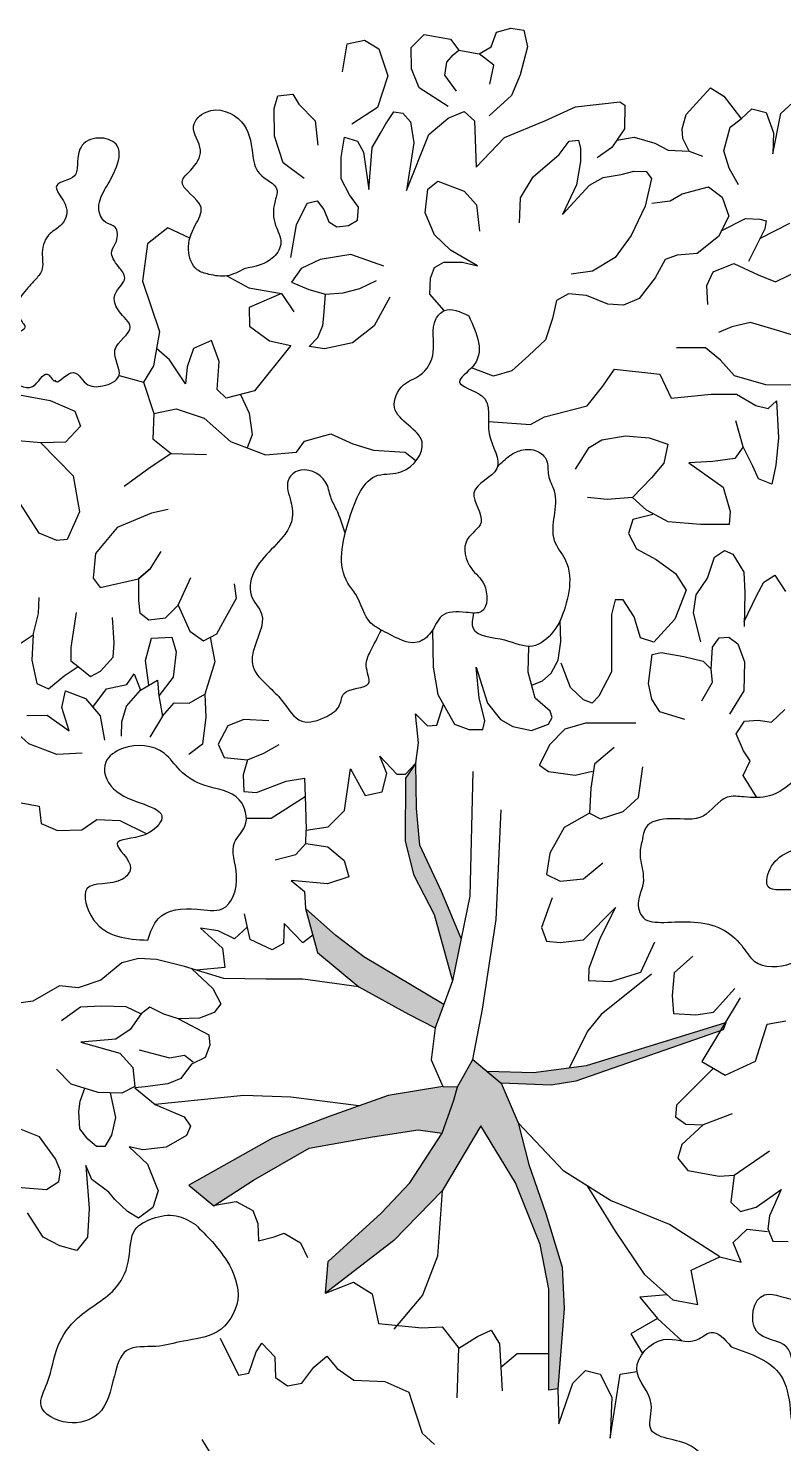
# Model space of a CAD drawing. Header units: metres. Extents: x -2072 to 1581266, y 0 to 323429.
# Drawn here: x 1753.09 to 1755.83, y 1965.91 to 1971.06 of the extents above; entities that cross this region are included whole.
import ezdxf

# ---------------------------------------------------------------- set-up
doc = ezdxf.new("R2010")
doc.units = ezdxf.units.M
doc.layers.add('Генплан - озеленение', color=100, linetype='Continuous')
doc.layers.add('ГП_Озеленение_деревья и кустарники', color=7, linetype='Continuous', lineweight=9, true_color=0x2e7666)

# ---------------------------------------------------------------- blocks, each defined once
blk = doc.blocks.new('Груша')
at = {"transparency": 33554600}
h = blk.add_hatch(color=44, dxfattribs=at)
h.dxf.hatch_style = 1
h.paths.add_polyline_path([(5.2464, 84.3307), (5.1964, 84.373), (5.1689, 84.3242), (5.1624, 84.3006), (5.1421, 84.2424), (5.0844, 84.1545), (5.0339, 84.1009), (4.9398, 84.0153), (4.9356, 83.959), (5.0561, 84.0524), (5.1417, 84.1405), (5.2103, 84.2554), (5.2719, 84.1543), (5.3157, 84.0456), (5.3305, 83.9664), (5.3308, 83.7875), (5.3467, 83.7898), (5.358, 83.9322), (5.3541, 84.005), (5.3253, 84.1), (5.2955, 84.187), (5.2765, 84.2607)])
h.paths.add_polyline_path([(5.1624, 84.3006), (5.1689, 84.3242), (5.1431, 84.3251), (5.0465, 84.309), (4.9421, 84.272), (4.8413, 84.2336), (4.6934, 84.1502), (4.7377, 84.1139), (4.8076, 84.1594), (4.9066, 84.2157), (5.0187, 84.2358), (5.0995, 84.2485), (5.1421, 84.2424)])
h.paths.add_polyline_path([(5.0033, 84.5541), (4.9538, 84.5921), (4.8999, 84.6399), (4.9213, 84.5618), (4.9942, 84.5013), (5.0823, 84.4528), (5.1296, 84.4286), (5.1448, 84.4701)])
h.paths.add_polyline_path([(5.1407, 84.6702), (5.1022, 84.7518), (5.0962, 84.8169), (5.0955, 84.8972), (5.0768, 84.8707), (5.0765, 84.7598), (5.0909, 84.7002), (5.1275, 84.6293), (5.1599, 84.5117), (5.1755, 84.5867)])
h.paths.add_polyline_path([(5.6345, 84.4237), (5.6431, 84.4381), (5.3973, 84.3622), (5.3035, 84.3496), (5.2214, 84.3519), (5.2464, 84.3307), (5.3347, 84.3274), (5.3787, 84.3343)])
at = {"layer": 'Генплан - озеленение', "color": 83}
for p, q in [((5.087, 86.1634), (5.1099, 86.1864)), ((5.1099, 86.1864), (5.1564, 86.1784)), ((5.2287, 86.1646), (5.2383, 86.1903)), ((5.2383, 86.1903), (5.2632, 86.1974)), ((5.2632, 86.1974), (5.2863, 86.1944)), ((5.2863, 86.1944), (5.2932, 86.1645)), ((4.9653, 86.1202), (4.9736, 86.1699)), ((4.9736, 86.1699), (5.0041, 86.1767)), ((5.0041, 86.1767), (5.0299, 86.1613)), ((5.0299, 86.1613), (5.0454, 86.1134)), ((5.0876, 86.1257), (5.087, 86.1634)), ((5.1564, 86.1784), (5.1713, 86.1586)), ((5.1615, 86.1506), (5.1713, 86.1586)), ((5.1713, 86.1586), (5.2072, 86.1523)), ((5.2072, 86.1523), (5.2287, 86.1646)), ((5.2932, 86.1645), (5.2799, 86.115)), ((5.1469, 86.1145), (5.1502, 86.1374)), ((5.1502, 86.1374), (5.1615, 86.1506)), ((5.2331, 86.1322), (5.2072, 86.1523)), ((5.2264, 86.0986), (5.2331, 86.1322)), ((5.0454, 86.1134), (5.0276, 86.0575)), ((5.1011, 86.0923), (5.0876, 86.1257)), ((5.167, 86.0863), (5.1469, 86.1145)), ((5.2799, 86.115), (5.2648, 86.0786)), ((5.1523, 86.0593), (5.1011, 86.0923)), ((5.5974, 86.071), (5.6169, 86.0919)), ((5.6169, 86.0919), (5.6408, 86.0774)), ((4.8444, 86.0557), (4.851, 86.0777)), ((4.851, 86.0777), (4.8774, 86.0809)), ((4.8774, 86.0809), (4.8883, 86.0632)), ((4.8883, 86.0632), (4.917, 86.0334)), ((5.0276, 86.0575), (4.9818, 86.0275)), ((5.2648, 86.0786), (5.2251, 86.0423)), ((5.3234, 86.0337), (5.378, 86.0587)), ((5.378, 86.0587), (5.4562, 86.0676)), ((5.4562, 86.0676), (5.4654, 86.0614)), ((5.4654, 86.0614), (5.4647, 86.0193)), ((5.5738, 86.0446), (5.5974, 86.071)), ((5.6408, 86.0774), (5.655, 86.0593)), ((5.655, 86.0593), (5.6718, 86.0366)), ((5.7416, 86.0467), (5.7698, 86.0729)), ((4.8452, 86.0068), (4.8444, 86.0557)), ((4.917, 86.0334), (4.922, 85.9904)), ((5.0422, 86.0286), (5.0563, 86.0496)), ((5.0563, 86.0496), (5.0721, 86.0475)), ((5.0721, 86.0475), (5.0859, 86.0322)), ((5.0859, 86.0322), (5.0918, 85.9946)), ((5.1182, 86.0096), (5.1527, 86.0382)), ((5.1527, 86.0382), (5.1807, 86.0503)), ((5.1807, 86.0503), (5.199, 86.0337)), ((5.199, 86.0337), (5.202, 85.9515)), ((5.2525, 86.0042), (5.3234, 86.0337)), ((5.5667, 86.0193), (5.5738, 86.0446)), ((5.6518, 86.0226), (5.6714, 86.0371)), ((5.6714, 86.0371), (5.6902, 86.0548)), ((5.6902, 86.0548), (5.7154, 86.0485)), ((5.7154, 86.0485), (5.7286, 86.0127)), ((5.7273, 85.9755), (5.7416, 86.0467)), ((4.8602, 85.9596), (4.8452, 86.0068)), ((5.0177, 85.9864), (5.0325, 86.012)), ((5.0325, 86.012), (5.0422, 86.0286)), ((5.0786, 85.9106), (5.1182, 86.0096)), ((5.4647, 86.0193), (5.4424, 85.9867)), ((5.5678, 86.0022), (5.5667, 86.0193)), ((5.6404, 85.9804), (5.6518, 86.0226)), ((5.7286, 86.0127), (5.7273, 85.9755)), ((4.963, 85.9695), (4.9689, 86.005)), ((4.9689, 86.005), (4.9917, 85.9979)), ((4.9917, 85.9979), (5.0026, 85.9785)), ((5.0119, 85.9124), (5.0177, 85.9864)), ((5.0918, 85.9946), (5.0786, 85.9106)), ((5.202, 85.9515), (5.2525, 86.0042)), ((5.3489, 85.9739), (5.3666, 85.998)), ((5.3666, 85.998), (5.3833, 85.9997)), ((5.3833, 85.9997), (5.3867, 85.9847)), ((5.3867, 85.9847), (5.3871, 85.9619)), ((5.4424, 85.9867), (5.4165, 85.968)), ((5.451, 85.9993), (5.4816, 86.0048)), ((5.4816, 86.0048), (5.5183, 85.994)), ((5.5183, 85.994), (5.5422, 85.9816)), ((5.5422, 85.9816), (5.5793, 85.9803)), ((5.5793, 85.9803), (5.5678, 86.0022)), ((4.8976, 85.9317), (4.8602, 85.9596)), ((4.9628, 85.9308), (4.963, 85.9695)), ((5.0026, 85.9785), (5.0119, 85.9124)), ((5.3031, 85.9345), (5.3489, 85.9739)), ((5.3871, 85.9619), (5.3799, 85.9205)), ((5.5793, 85.9803), (5.6026, 85.9712)), ((5.6502, 85.9501), (5.6404, 85.9804)), ((4.978, 85.9026), (4.9628, 85.9308)), ((5.2804, 85.8975), (5.3031, 85.9345)), ((5.4027, 85.9197), (5.4272, 85.9337)), ((5.4272, 85.9337), (5.4588, 85.9389)), ((5.4588, 85.9389), (5.4813, 85.9444)), ((5.4813, 85.9444), (5.5029, 85.9442)), ((5.5128, 85.9318), (5.5014, 85.8828)), ((5.5029, 85.9442), (5.5128, 85.9318)), ((5.6664, 85.9205), (5.6502, 85.9501)), ((5.1116, 85.8711), (5.1165, 85.9128)), ((5.1165, 85.9128), (5.134, 85.9269)), ((5.134, 85.9269), (5.1809, 85.9094)), ((5.1809, 85.9094), (5.2028, 85.8849)), ((5.3799, 85.9205), (5.3547, 85.8678)), ((5.3547, 85.8678), (5.4027, 85.9197)), ((5.5666, 85.9048), (5.6133, 85.9167)), ((5.6133, 85.9167), (5.6376, 85.8988)), ((4.8842, 85.8498), (4.9031, 85.888)), ((4.9031, 85.888), (4.9208, 85.892)), ((4.9208, 85.892), (4.9322, 85.8766)), ((4.994, 85.8807), (4.978, 85.9026)), ((4.9919, 85.858), (4.994, 85.8807)), ((5.2028, 85.8849), (5.2079, 85.8383)), ((5.2789, 85.8532), (5.2804, 85.8975)), ((5.5014, 85.8828), (5.4768, 85.8308)), ((5.5132, 85.8882), (5.5454, 85.892)), ((5.5454, 85.892), (5.5666, 85.9048)), ((5.6376, 85.8988), (5.6493, 85.8649)), ((4.9322, 85.8766), (4.941, 85.8548)), ((4.976, 85.8485), (4.9919, 85.858)), ((5.1284, 85.832), (5.1116, 85.8711)), ((5.6493, 85.8649), (5.6309, 85.8292)), ((5.6359, 85.8389), (5.6788, 85.8606)), ((5.6788, 85.8606), (5.7044, 85.8597)), ((5.7044, 85.8597), (5.7155, 85.857)), ((5.7155, 85.857), (5.7133, 85.8426)), ((4.6559, 85.8444), (4.6201, 85.8159)), ((4.6952, 85.8261), (4.6559, 85.8444)), ((4.8738, 85.7919), (4.8842, 85.8498)), ((4.941, 85.8548), (4.9553, 85.8461)), ((4.9553, 85.8461), (4.976, 85.8485)), ((5.1569, 85.8049), (5.1284, 85.832)), ((5.4768, 85.8308), (5.448, 85.7917)), ((5.7133, 85.8426), (5.6845, 85.785)), ((5.7046, 85.8252), (5.7576, 85.8525)), ((4.6201, 85.8159), (4.6112, 85.7499)), ((5.6309, 85.8292), (5.5932, 85.7991)), ((4.9256, 85.7886), (4.8922, 85.7726)), ((4.98, 85.7973), (4.9256, 85.7886)), ((5.0388, 85.7767), (4.98, 85.7973)), ((5.1286, 85.7742), (5.1448, 85.7838)), ((5.1448, 85.7838), (5.1777, 85.7838)), ((5.2047, 85.7772), (5.1569, 85.8049)), ((5.1777, 85.7838), (5.2047, 85.7772)), ((5.448, 85.7917), (5.408, 85.7676)), ((5.537, 85.7885), (5.5188, 85.7559)), ((5.558, 85.7959), (5.537, 85.7885)), ((5.5932, 85.7991), (5.558, 85.7959)), ((5.6219, 85.7666), (5.6581, 85.781)), ((5.6581, 85.781), (5.7015, 85.761)), ((4.7605, 85.7594), (4.7997, 85.7384)), ((4.8922, 85.7726), (4.8751, 85.7485)), ((5.1212, 85.7552), (5.1286, 85.7742)), ((5.408, 85.7676), (5.3703, 85.7625)), ((5.5188, 85.7559), (5.4905, 85.7191)), ((5.6104, 85.7424), (5.6219, 85.7666)), ((5.7015, 85.761), (5.7318, 85.7488)), ((5.7318, 85.7488), (5.7784, 85.7712)), ((4.6112, 85.7499), (4.6412, 85.6611)), ((4.7997, 85.7384), (4.8574, 85.7281)), ((4.8751, 85.7485), (4.9059, 85.735)), ((4.9059, 85.735), (4.9352, 85.7267)), ((4.9664, 85.7296), (4.996, 85.7371)), ((4.996, 85.7371), (5.0259, 85.751)), ((5.1202, 85.727), (5.1212, 85.7552)), ((5.612, 85.7084), (5.6104, 85.7424)), ((4.8574, 85.7281), (4.8002, 85.7036)), ((4.8574, 85.7281), (4.8794, 85.6959)), ((4.9322, 85.6889), (4.9352, 85.7267)), ((4.9352, 85.7267), (4.9664, 85.7296)), ((5.049, 85.7219), (5.0217, 85.6709)), ((5.1457, 85.6978), (5.1202, 85.727)), ((5.3441, 85.7156), (5.3373, 85.6839)), ((5.3658, 85.7276), (5.3441, 85.7156)), ((5.3977, 85.7244), (5.3658, 85.7276)), ((5.4352, 85.7093), (5.3977, 85.7244)), ((5.4631, 85.7075), (5.4352, 85.7093)), ((5.4905, 85.7191), (5.4631, 85.7075)), ((4.8002, 85.7036), (4.8007, 85.6705)), ((4.9308, 85.6716), (4.9322, 85.6889)), ((5.3373, 85.6839), (5.3246, 85.6459)), ((4.6412, 85.6611), (4.6308, 85.6002)), ((4.8007, 85.6705), (4.8362, 85.6444)), ((4.9218, 85.6505), (4.9308, 85.6716)), ((5.0217, 85.6709), (4.9834, 85.6409)), ((5.6546, 85.6694), (5.631, 85.659)), ((5.688, 85.6767), (5.6546, 85.6694)), ((5.7397, 85.6615), (5.688, 85.6767)), ((5.7794, 85.6489), (5.7397, 85.6615)), ((4.6593, 85.6108), (4.636, 85.6307)), ((4.7015, 85.6309), (4.6904, 85.5981)), ((4.7335, 85.6447), (4.7015, 85.6309)), ((4.7471, 85.6078), (4.7335, 85.6447)), ((4.8741, 85.6364), (4.8099, 85.5559)), ((4.8362, 85.6444), (4.8741, 85.6364)), ((4.8741, 85.6364), (4.8741, 85.6364)), ((4.9064, 85.6345), (4.9218, 85.6505)), ((4.9335, 85.6302), (4.9064, 85.6345)), ((4.9834, 85.6409), (4.9335, 85.6302)), ((5.3246, 85.6459), (5.2954, 85.6187)), ((5.6084, 85.6323), (5.5567, 85.6319)), ((5.6346, 85.6101), (5.6084, 85.6323)), ((4.6877, 85.5684), (4.6593, 85.6108)), ((4.7437, 85.5582), (4.7471, 85.6078)), ((5.2954, 85.6187), (5.2652, 85.5916)), ((5.6595, 85.5822), (5.6346, 85.6101)), ((4.5699, 85.5829), (4.6132, 85.571)), ((4.6308, 85.6002), (4.6132, 85.571)), ((4.6904, 85.5981), (4.6877, 85.5684)), ((5.2326, 85.5816), (5.194, 85.5968)), ((5.2652, 85.5916), (5.2326, 85.5816)), ((5.4264, 85.5639), (5.4472, 85.5942)), ((5.4472, 85.5942), (5.5274, 85.5857)), ((5.5274, 85.5857), (5.5471, 85.5427)), ((5.7151, 85.5668), (5.6595, 85.5822)), ((4.6132, 85.571), (4.6312, 85.5158)), ((4.7597, 85.5427), (4.7437, 85.5582)), ((4.8099, 85.5559), (4.7597, 85.5427)), ((5.3984, 85.5296), (5.4264, 85.5639)), ((5.7599, 85.5657), (5.7151, 85.5668)), ((4.3641, 85.5541), (4.4477, 85.5387)), ((4.4477, 85.5387), (4.4915, 85.5197)), ((4.7848, 85.5493), (4.8003, 85.5165)), ((5.5471, 85.5427), (5.6179, 85.5501)), ((5.6179, 85.5501), (5.6631, 85.55)), ((5.6631, 85.55), (5.6971, 85.5301)), ((5.6971, 85.5301), (5.7192, 85.5245)), ((5.7192, 85.5245), (5.7336, 85.5383)), ((5.7336, 85.5383), (5.7372, 85.4726)), ((4.4915, 85.5197), (4.5013, 85.4933)), ((4.6312, 85.5158), (4.6296, 85.4711)), ((4.6312, 85.5158), (4.6712, 85.5243)), ((4.6712, 85.5243), (4.7204, 85.5077)), ((4.7204, 85.5077), (4.767, 85.4663)), ((4.8003, 85.5165), (4.8055, 85.4782)), ((5.2984, 85.4964), (5.3229, 85.5097)), ((5.3229, 85.5097), (5.3984, 85.5296)), ((4.5013, 85.4933), (4.4751, 85.4652)), ((4.898, 85.4667), (4.9448, 85.48)), ((4.9448, 85.48), (4.984, 85.462)), ((5.2239, 85.5017), (5.2984, 85.4964)), ((5.675, 85.4569), (5.6617, 85.5031)), ((4.4315, 85.4638), (4.3775, 85.4686)), ((4.4751, 85.4652), (4.4315, 85.4638)), ((4.4315, 85.4638), (4.4883, 85.4053)), ((4.6296, 85.4711), (4.6618, 85.4451)), ((4.767, 85.4663), (4.8292, 85.4426)), ((4.8055, 85.4782), (4.7967, 85.455)), ((4.884, 85.4473), (4.898, 85.4667)), ((4.984, 85.462), (5.0201, 85.4509)), ((5.378, 85.4175), (5.4022, 85.4554)), ((5.4022, 85.4554), (5.4246, 85.4695)), ((5.4246, 85.4695), (5.4666, 85.476)), ((5.4666, 85.476), (5.5083, 85.4726)), ((5.5083, 85.4726), (5.5417, 85.4614)), ((5.5417, 85.4614), (5.5346, 85.4279)), ((5.675, 85.4569), (5.6602, 85.4364)), ((5.6917, 85.4225), (5.675, 85.4569)), ((5.7372, 85.4726), (5.7326, 85.4241)), ((4.6618, 85.4451), (4.6228, 85.4184)), ((4.6618, 85.4451), (4.7248, 85.443)), ((4.8292, 85.4426), (4.884, 85.4473)), ((5.0201, 85.4509), (5.0763, 85.4472)), ((5.0763, 85.4472), (5.0957, 85.4321)), ((5.6213, 85.4308), (5.5784, 85.4284)), ((5.6602, 85.4364), (5.6213, 85.4308)), ((4.4883, 85.4053), (4.5, 85.3416)), ((4.6228, 85.4184), (4.5786, 85.3868)), ((5.5346, 85.4279), (5.5128, 85.4018)), ((5.5784, 85.4284), (5.6396, 85.3855)), ((5.7019, 85.4003), (5.6917, 85.4225)), ((5.7326, 85.4241), (5.7254, 85.3906)), ((4.4282, 85.3042), (4.3772, 85.3841)), ((5.5128, 85.4018), (5.4788, 85.3672)), ((5.6396, 85.3855), (5.652, 85.3423)), ((5.7254, 85.3906), (5.7019, 85.4003)), ((5.4338, 85.3638), (5.3991, 85.367)), ((5.4788, 85.3672), (5.4338, 85.3638)), ((5.5038, 85.3445), (5.4788, 85.3672)), ((4.5, 85.3416), (4.4782, 85.2929)), ((4.6275, 85.3395), (4.5665, 85.3138)), ((4.657, 85.3458), (4.6275, 85.3395)), ((5.5172, 85.3374), (5.4793, 85.3282)), ((5.5419, 85.3243), (5.5038, 85.3445)), ((5.652, 85.3423), (5.6502, 85.3195)), ((4.5665, 85.3138), (4.5282, 85.2683)), ((5.4793, 85.3282), (5.4718, 85.3037)), ((5.5995, 85.3193), (5.5419, 85.3243)), ((5.6502, 85.3195), (5.5995, 85.3193)), ((4.4595, 85.2909), (4.4282, 85.3042)), ((4.4782, 85.2929), (4.4595, 85.2909)), ((5.4718, 85.3037), (5.4861, 85.2766)), ((4.5282, 85.2683), (4.5238, 85.2245)), ((4.6255, 85.2414), (4.6442, 85.2715)), ((5.4861, 85.2766), (5.5206, 85.2573)), ((5.5206, 85.2573), (5.555, 85.2324)), ((5.6116, 85.2244), (5.6242, 85.2617)), ((5.6242, 85.2617), (5.6416, 85.2733)), ((5.6416, 85.2733), (5.6565, 85.2671)), ((5.6565, 85.2671), (5.6761, 85.2353)), ((4.6044, 85.2231), (4.6255, 85.2414)), ((4.6255, 85.2414), (4.6044, 85.2231)), ((5.555, 85.2324), (5.5739, 85.2032)), ((5.6761, 85.2353), (5.6777, 85.1985)), ((5.7114, 85.2171), (5.7307, 85.2297)), ((5.7307, 85.2297), (5.7495, 85.2007)), ((4.5238, 85.2245), (4.5364, 85.2079)), ((4.5364, 85.2079), (4.6044, 85.2231)), ((4.6044, 85.2231), (4.6045, 85.185)), ((4.6746, 85.1767), (4.6968, 85.2258)), ((4.7777, 85.1892), (4.7741, 85.2143)), ((5.5917, 85.1949), (5.6116, 85.2244)), ((5.6983, 85.1931), (5.7114, 85.2171)), ((4.4273, 85.1617), (4.4283, 85.1903)), ((4.6045, 85.185), (4.6067, 85.163)), ((4.7573, 85.1519), (4.7777, 85.1892)), ((5.4482, 85.1859), (5.4415, 85.1603)), ((5.4625, 85.1859), (5.4482, 85.1859)), ((5.482, 85.1562), (5.4625, 85.1859)), ((5.5739, 85.2032), (5.554, 85.1516)), ((5.5868, 85.163), (5.5917, 85.1949)), ((5.6777, 85.1985), (5.6765, 85.1392)), ((5.6767, 85.1476), (5.6983, 85.1931)), ((4.4178, 85.1243), (4.4273, 85.1617)), ((4.4938, 85.1635), (4.4844, 85.1015)), ((4.5614, 85.1101), (4.5579, 85.1551)), ((4.6067, 85.163), (4.6224, 85.1507)), ((4.6518, 85.1541), (4.6746, 85.1767)), ((4.6746, 85.1767), (4.695, 85.1306)), ((5.4415, 85.1603), (5.4415, 85.0587)), ((5.4928, 85.1186), (5.482, 85.1562)), ((5.6001, 85.1117), (5.5868, 85.163)), ((4.6224, 85.1507), (4.6518, 85.1541)), ((4.695, 85.1306), (4.7193, 85.1136)), ((4.7432, 85.126), (4.7573, 85.1519)), ((5.1247, 85.1325), (5.1259, 85.0672)), ((5.352, 85.1123), (5.3507, 85.1494)), ((5.554, 85.1516), (5.5165, 85.1111)), ((4.3927, 85.1078), (4.4178, 85.1243)), ((4.4178, 85.1243), (4.4152, 85.0794)), ((4.5595, 85.0846), (4.5614, 85.1101)), ((4.6166, 85.0787), (4.627, 85.1184)), ((4.627, 85.1184), (4.6631, 85.1201)), ((4.6631, 85.1201), (4.6712, 85.0938)), ((4.7193, 85.1136), (4.7432, 85.126)), ((4.7312, 85.1198), (4.7396, 85.0764)), ((5.3471, 85.0796), (5.352, 85.1123)), ((5.5165, 85.1111), (5.4928, 85.1186)), ((5.6204, 85.1022), (5.6322, 85.1189)), ((5.6322, 85.1189), (5.6494, 85.1198)), ((5.6494, 85.1198), (5.6654, 85.1081)), ((5.6654, 85.1081), (5.677, 85.0763)), ((4.4152, 85.0794), (4.424, 85.0383)), ((4.4844, 85.1015), (4.4846, 85.078)), ((4.5372, 85.0599), (4.5595, 85.0846)), ((4.6712, 85.0938), (4.6656, 85.049)), ((5.2944, 85.0579), (5.2954, 85.1036)), ((5.3346, 85.0562), (5.3471, 85.0796)), ((5.5075, 85.0382), (5.5138, 85.0895)), ((5.5138, 85.0895), (5.5296, 85.0927)), ((5.5296, 85.0927), (5.5697, 85.086)), ((5.5697, 85.086), (5.6038, 85.0774)), ((5.6183, 85.0634), (5.6204, 85.1022)), ((4.4725, 85.0519), (4.4976, 85.0684)), ((4.4846, 85.078), (4.4976, 85.0684)), ((4.4976, 85.0684), (4.5194, 85.0503)), ((4.5194, 85.0503), (4.5372, 85.0599)), ((4.5835, 85.0365), (4.5964, 85.0554)), ((4.5964, 85.0554), (4.6077, 85.0264)), ((4.6228, 85.0351), (4.6166, 85.0787)), ((4.7396, 85.0764), (4.7219, 85.0194)), ((5.1259, 85.0672), (5.1345, 85.0187)), ((5.2073, 85.0124), (5.2023, 85.0669)), ((5.2023, 85.0669), (5.222, 85.0035)), ((5.3067, 85.0119), (5.2944, 85.0579)), ((5.3196, 85.0427), (5.3346, 85.0562)), ((5.3693, 85.0309), (5.3528, 85.0742)), ((5.4415, 85.0587), (5.4191, 85.0159)), ((5.6038, 85.0774), (5.6183, 85.0634)), ((5.6204, 85.0402), (5.6183, 85.0634)), ((5.677, 85.0763), (5.676, 85.0248)), ((4.424, 85.0383), (4.4451, 85.0284)), ((4.4451, 85.0284), (4.4725, 85.0519)), ((4.5474, 85.0286), (4.5835, 85.0365)), ((4.6077, 85.0264), (4.6379, 85.0438)), ((4.6379, 85.0438), (4.64, 85.0161)), ((4.6656, 85.049), (4.64, 85.0161)), ((5.3006, 85.0349), (5.3196, 85.0427)), ((5.3923, 85.0092), (5.3693, 85.0309)), ((5.5132, 85.0103), (5.5075, 85.0382)), ((5.6014, 85.0073), (5.6204, 85.0402)), ((4.4686, 84.9956), (4.4748, 85.025)), ((4.4748, 85.025), (4.5101, 85.0115)), ((4.5101, 85.0115), (4.5366, 84.9809)), ((4.5233, 84.9962), (4.5474, 85.0286)), ((4.5832, 84.9977), (4.6077, 85.0264)), ((4.64, 85.0161), (4.6469, 84.9802)), ((4.6469, 84.9802), (4.6672, 85.004)), ((4.6672, 85.004), (4.6937, 85.003)), ((4.6937, 85.003), (4.7219, 85.0194)), ((4.7219, 85.0194), (4.7235, 84.9785)), ((5.1345, 85.0187), (5.1637, 84.966)), ((5.2173, 84.972), (5.2073, 85.0124)), ((5.3332, 84.989), (5.3067, 85.0119)), ((5.4073, 85.003), (5.3923, 85.0092)), ((5.4191, 85.0159), (5.4073, 85.003)), ((5.5274, 84.9882), (5.5132, 85.0103)), ((5.676, 85.0248), (5.6506, 84.9839)), ((4.4068, 84.9814), (4.4426, 84.9822)), ((4.4426, 84.9822), (4.4815, 84.9543)), ((4.4815, 84.9543), (4.4686, 84.9956)), ((4.5366, 84.9809), (4.5443, 84.9378)), ((4.575, 84.9704), (4.5832, 84.9977)), ((4.6469, 84.9802), (4.6242, 84.9432)), ((5.0998, 84.9333), (5.0944, 84.9842)), ((5.0944, 84.9842), (5.1162, 84.9633)), ((5.1323, 84.9644), (5.1441, 85.0014)), ((5.222, 85.0035), (5.2449, 84.9741)), ((5.3365, 84.9779), (5.3332, 84.989)), ((5.5714, 84.9744), (5.5274, 84.9882)), ((5.7252, 84.9699), (5.7489, 84.992)), ((4.4102, 84.9313), (4.3775, 84.961)), ((4.5742, 84.9449), (4.575, 84.9704)), ((4.7235, 84.9785), (4.7177, 84.9307)), ((4.7625, 84.963), (4.7452, 84.9306)), ((4.791, 84.9741), (4.7625, 84.963)), ((4.8352, 84.9717), (4.791, 84.9741)), ((5.1162, 84.9633), (5.1323, 84.9644)), ((5.1637, 84.966), (5.1893, 84.9565)), ((5.1893, 84.9565), (5.2138, 84.9566)), ((5.2138, 84.9566), (5.2173, 84.972)), ((5.2449, 84.9741), (5.2668, 84.9621)), ((5.2668, 84.9621), (5.3001, 84.9549)), ((5.3001, 84.9549), (5.3304, 84.9662)), ((5.3304, 84.9662), (5.3365, 84.9779)), ((5.3593, 84.9573), (5.3321, 84.9298)), ((5.3955, 84.9676), (5.3593, 84.9573)), ((5.4849, 84.9676), (5.3955, 84.9676)), ((5.6625, 84.9492), (5.6771, 84.9716)), ((5.6771, 84.9716), (5.7012, 84.973)), ((5.7012, 84.973), (5.7252, 84.9699)), ((4.4596, 84.9122), (4.4102, 84.9313)), ((4.7177, 84.9307), (4.6936, 84.9122)), ((4.7452, 84.9306), (4.7557, 84.9069)), ((4.826, 84.9149), (4.8531, 84.9301)), ((5.0955, 84.8972), (5.0998, 84.9333)), ((5.3321, 84.9298), (5.314, 84.8937)), ((5.6752, 84.919), (5.6625, 84.9492)), ((4.5046, 84.9147), (4.4596, 84.9122)), ((4.7557, 84.9069), (4.7974, 84.9031)), ((4.7974, 84.9031), (4.826, 84.9149)), ((5.044, 84.879), (5.0313, 84.9092)), ((5.0313, 84.9092), (5.0616, 84.8776)), ((5.4466, 84.9248), (5.4119, 84.8955)), ((5.6872, 84.9014), (5.6752, 84.919)), ((4.7974, 84.9031), (4.7895, 84.8766)), ((4.9692, 84.8132), (4.9798, 84.8868)), ((4.9798, 84.8868), (5.0056, 84.8401)), ((5.0356, 84.8463), (5.044, 84.879)), ((5.0955, 84.8972), (5.0768, 84.8707)), ((5.0768, 84.8775), (5.0955, 84.8972)), ((5.0962, 84.8169), (5.0955, 84.8972)), ((5.1962, 84.8825), (5.191, 84.6617)), ((5.314, 84.8937), (5.3304, 84.8826)), ((5.3304, 84.8826), (5.3775, 84.8757)), ((5.3775, 84.8757), (5.4083, 84.8831)), ((5.4119, 84.8955), (5.4051, 84.8527)), ((5.4897, 84.8361), (5.4969, 84.8905)), ((5.6749, 84.8755), (5.6872, 84.9014)), ((4.7895, 84.8766), (4.7908, 84.8468)), ((4.8133, 84.8452), (4.8655, 84.8651)), ((4.8655, 84.8651), (4.8979, 84.8704)), ((4.8979, 84.8704), (4.9002, 84.8213)), ((5.0616, 84.8776), (5.0768, 84.8775)), ((5.0768, 84.8707), (5.0765, 84.7598)), ((5.699, 84.8361), (5.6749, 84.8755)), ((4.7908, 84.8468), (4.8133, 84.8452)), ((4.8992, 84.8374), (4.8391, 84.7993)), ((5.0056, 84.8401), (5.0356, 84.8463)), ((5.4051, 84.8527), (5.4025, 84.8087)), ((5.4626, 84.8118), (5.4897, 84.8361)), ((4.3967, 84.8268), (4.4282, 84.8212)), ((4.4282, 84.8212), (4.4316, 84.7905)), ((4.9002, 84.8213), (4.9012, 84.7786)), ((4.94, 84.7845), (4.9692, 84.8132)), ((5.1022, 84.7518), (5.0962, 84.8169)), ((5.2377, 84.6206), (5.2462, 84.8143)), ((5.4025, 84.8087), (5.3578, 84.7835)), ((5.4025, 84.8087), (5.4222, 84.7985)), ((5.4222, 84.7985), (5.4626, 84.8118)), ((4.4316, 84.7905), (4.4606, 84.7782)), ((4.4606, 84.7782), (4.5037, 84.779)), ((4.5037, 84.779), (4.5303, 84.7973)), ((4.5303, 84.7973), (4.571, 84.7958)), ((4.571, 84.7958), (4.6189, 84.7718)), ((4.8391, 84.7993), (4.7952, 84.7992)), ((4.9005, 84.7547), (4.9012, 84.7786)), ((4.9012, 84.7786), (4.94, 84.7845)), ((5.3578, 84.7835), (5.3323, 84.7377)), ((4.8827, 84.7354), (4.9005, 84.7547)), ((4.9005, 84.7547), (4.9395, 84.7491)), ((5.0765, 84.7598), (5.0909, 84.7002)), ((4.8461, 84.726), (4.8827, 84.7354)), ((4.9395, 84.7491), (4.9686, 84.7246)), ((5.1407, 84.6702), (5.1022, 84.7518)), ((5.3323, 84.7377), (5.3264, 84.7003)), ((4.9686, 84.7246), (4.9768, 84.6958)), ((5.3922, 84.6924), (5.4263, 84.7208)), ((4.9386, 84.6837), (4.8747, 84.6894)), ((4.8747, 84.6894), (4.8983, 84.6701)), ((4.9768, 84.6958), (4.9386, 84.6837)), ((5.0909, 84.7002), (5.1275, 84.6293)), ((5.3264, 84.7003), (5.3511, 84.6881)), ((5.3511, 84.6881), (5.3922, 84.6924)), ((4.8983, 84.6701), (4.8999, 84.6399)), ((5.1755, 84.5867), (5.1407, 84.6702)), ((5.191, 84.6617), (5.1599, 84.5117)), ((5.3364, 84.659), (5.3175, 84.6062)), ((4.8021, 84.5851), (4.792, 84.6303)), ((4.9538, 84.5921), (4.8999, 84.6399)), ((4.8999, 84.6399), (4.9213, 84.5618)), ((5.1275, 84.6293), (5.1599, 84.5117)), ((5.3919, 84.5843), (5.4485, 84.6415)), ((5.4485, 84.6415), (5.4216, 84.5878)), ((4.7452, 84.6006), (4.7139, 84.6052)), ((4.7139, 84.6052), (4.7531, 84.5698)), ((4.797, 84.6077), (4.7743, 84.5861)), ((4.8623, 84.6135), (4.8611, 84.5777)), ((4.8952, 84.5792), (4.8623, 84.6135)), ((5.2132, 84.4617), (5.2377, 84.6206)), ((5.3175, 84.6062), (5.3269, 84.582)), ((4.7743, 84.5861), (4.7452, 84.6006)), ((4.8409, 84.5667), (4.8021, 84.5851)), ((4.9128, 84.5928), (4.8952, 84.5792)), ((5.0033, 84.5541), (4.9538, 84.5921)), ((5.3269, 84.582), (5.3507, 84.58)), ((5.3507, 84.58), (5.3919, 84.5843)), ((5.4216, 84.5878), (5.4015, 84.5339)), ((5.4935, 84.5272), (5.5182, 84.581)), ((4.7531, 84.5698), (4.7572, 84.5356)), ((4.8611, 84.5777), (4.8409, 84.5667)), ((4.9213, 84.5618), (4.9942, 84.5013)), ((5.1448, 84.4701), (5.0033, 84.5541)), ((5.5857, 84.5555), (5.5528, 84.5259)), ((4.575, 84.5436), (4.5373, 84.5132)), ((4.6048, 84.5513), (4.575, 84.5436)), ((4.6359, 84.5496), (4.6048, 84.5513)), ((4.6854, 84.537), (4.6359, 84.5496)), ((4.7552, 84.516), (4.6854, 84.537)), ((4.6988, 84.533), (4.7358, 84.4983)), ((4.7572, 84.5356), (4.7071, 84.5305)), ((5.4015, 84.5339), (5.4008, 84.5123)), ((4.4643, 84.5032), (4.417, 84.476)), ((4.4975, 84.4993), (4.4643, 84.5032)), ((4.5373, 84.5132), (4.4975, 84.4993)), ((4.8297, 84.5147), (4.7552, 84.516)), ((4.895, 84.5151), (4.8297, 84.5147)), ((4.9942, 84.5013), (4.895, 84.5151)), ((5.1599, 84.5117), (5.1296, 84.4286)), ((5.4008, 84.5123), (5.4406, 84.5109)), ((5.5127, 84.5237), (5.4234, 84.4521)), ((5.4406, 84.5109), (5.4935, 84.5272)), ((5.5528, 84.5259), (5.5491, 84.4862)), ((4.7358, 84.4983), (4.7498, 84.4711)), ((4.9942, 84.5013), (5.0823, 84.4528)), ((5.5491, 84.4862), (5.5514, 84.4543)), ((5.6694, 84.4819), (5.6017, 84.3691)), ((5.6221, 84.4563), (5.66, 84.4983)), ((4.417, 84.476), (4.3674, 84.4688)), ((4.4678, 84.4416), (4.5014, 84.4659)), ((4.5014, 84.4659), (4.539, 84.4676)), ((4.539, 84.4676), (4.5819, 84.4667)), ((4.5819, 84.4667), (4.6087, 84.4537)), ((4.6087, 84.4537), (4.5896, 84.4259)), ((4.6242, 84.4653), (4.6087, 84.4537)), ((4.649, 84.4532), (4.6242, 84.4653)), ((4.675, 84.4448), (4.649, 84.4532)), ((4.7381, 84.4559), (4.7125, 84.4461)), ((4.7498, 84.4711), (4.7381, 84.4559)), ((5.1964, 84.373), (5.2132, 84.4617)), ((5.5514, 84.4543), (5.5912, 84.4517)), ((5.5912, 84.4517), (5.6221, 84.4563)), ((4.7125, 84.4461), (4.675, 84.4448)), ((4.675, 84.4448), (4.7288, 84.4163)), ((5.0823, 84.4528), (5.1296, 84.4286)), ((5.1296, 84.4286), (5.1224, 84.3722)), ((5.3973, 84.3622), (5.6439, 84.4384)), ((5.4234, 84.4521), (5.3997, 84.4236)), ((5.6439, 84.4384), (5.6392, 84.4254)), ((5.6964, 84.3699), (5.7172, 84.435)), ((5.7172, 84.435), (5.7503, 84.441)), ((4.5642, 84.4087), (4.5022, 84.4036)), ((4.5022, 84.4036), (4.5712, 84.3842)), ((4.5896, 84.4259), (4.5642, 84.4087)), ((4.7288, 84.4163), (4.7308, 84.3982)), ((5.3997, 84.4236), (5.3665, 84.3581)), ((5.6392, 84.4254), (5.3787, 84.3343)), ((4.5712, 84.3842), (4.5939, 84.3586)), ((4.6054, 84.3898), (4.6589, 84.3759)), ((4.6589, 84.3759), (4.6856, 84.3801)), ((4.6856, 84.3801), (4.701, 84.3685)), ((4.7308, 84.3982), (4.7223, 84.3763)), ((4.4851, 84.3292), (4.4588, 84.3555)), ((4.5939, 84.3586), (4.5976, 84.3252)), ((4.6979, 84.3643), (4.679, 84.3393)), ((4.7223, 84.3763), (4.6979, 84.3643)), ((5.1224, 84.3722), (5.1431, 84.3251)), ((5.1689, 84.3242), (5.1964, 84.373)), ((5.1964, 84.373), (5.2464, 84.3307)), ((5.3035, 84.3496), (5.3973, 84.3622)), ((5.6224, 84.3571), (5.557, 84.2921)), ((5.6017, 84.3691), (5.643, 84.3451)), ((5.643, 84.3451), (5.6964, 84.3699)), ((4.533, 84.3142), (4.4851, 84.3292)), ((4.6564, 84.3298), (4.616, 84.3244)), ((4.679, 84.3393), (4.6564, 84.3298)), ((5.2214, 84.3519), (5.3035, 84.3496)), ((5.2464, 84.3307), (5.2765, 84.2607)), ((5.3347, 84.3274), (5.2464, 84.3307)), ((5.3787, 84.3343), (5.3347, 84.3274)), ((4.5012, 84.2988), (4.5091, 84.3217)), ((4.5748, 84.3133), (4.533, 84.3142)), ((4.5539, 84.3138), (4.5633, 84.2699)), ((4.5976, 84.3252), (4.5748, 84.3133)), ((4.616, 84.3244), (4.5979, 84.3224)), ((4.5979, 84.3224), (4.6338, 84.2928)), ((4.7907, 84.3089), (4.6338, 84.2928)), ((4.8742, 84.306), (4.7907, 84.3089)), ((4.9943, 84.2905), (4.8742, 84.306)), ((5.0465, 84.309), (4.9421, 84.272)), ((5.1431, 84.3251), (5.0465, 84.309)), ((5.1431, 84.3251), (5.1689, 84.3242)), ((5.1624, 84.3006), (5.1689, 84.3242)), ((4.4987, 84.2807), (4.5012, 84.2988)), ((4.5005, 84.2501), (4.4987, 84.2807)), ((4.6338, 84.2928), (4.6853, 84.2711)), ((5.1421, 84.2424), (5.1624, 84.3006)), ((5.557, 84.2921), (5.5551, 84.271)), ((4.4289, 84.2356), (4.3638, 84.2616)), ((4.5633, 84.2699), (4.5565, 84.2391)), ((4.6853, 84.2711), (4.6962, 84.2548)), ((4.6962, 84.2548), (4.6895, 84.2383)), ((4.9421, 84.272), (4.8413, 84.2336)), ((5.2103, 84.2554), (5.1417, 84.1405)), ((5.2719, 84.1543), (5.2103, 84.2554)), ((5.2765, 84.2607), (5.2955, 84.187)), ((5.3574, 84.1749), (5.2765, 84.2607)), ((5.5551, 84.271), (5.5736, 84.2583)), ((5.604, 84.2573), (5.5662, 84.2221)), ((5.5736, 84.2583), (5.604, 84.2573)), ((5.6552, 84.2767), (5.604, 84.2573)), ((4.457, 84.1972), (4.4289, 84.2356)), ((4.5147, 84.2319), (4.5005, 84.2501)), ((4.53, 84.219), (4.5147, 84.2319)), ((4.5565, 84.2391), (4.5448, 84.2185)), ((4.6895, 84.2383), (4.653, 84.2176)), ((4.8413, 84.2336), (4.6934, 84.1502)), ((4.9066, 84.2157), (5.0187, 84.2358)), ((5.0187, 84.2358), (5.0995, 84.2485)), ((5.0844, 84.1545), (5.1421, 84.2424)), ((5.0995, 84.2485), (5.1421, 84.2424)), ((4.5448, 84.2185), (4.53, 84.219)), ((4.6118, 84.2129), (4.5877, 84.2183)), ((4.5877, 84.2183), (4.6201, 84.1876)), ((4.653, 84.2176), (4.6118, 84.2129)), ((4.8076, 84.1594), (4.9066, 84.2157)), ((5.5662, 84.2221), (5.5589, 84.1984)), ((5.6588, 84.1681), (5.7213, 84.2109)), ((4.4662, 84.1755), (4.457, 84.1972)), ((4.5216, 84.1605), (4.511, 84.1851)), ((4.511, 84.1851), (4.5171, 84.1088)), ((4.6201, 84.1876), (4.639, 84.1406)), ((5.2955, 84.187), (5.3253, 84.1)), ((5.5589, 84.1984), (5.577, 84.176)), ((4.4414, 84.1428), (4.4633, 84.1568)), ((4.4633, 84.1568), (4.4662, 84.1755)), ((4.5518, 84.1379), (4.5216, 84.1605)), ((4.7377, 84.1139), (4.8076, 84.1594)), ((5.0339, 84.1009), (5.0844, 84.1545)), ((5.3157, 84.0456), (5.2719, 84.1543)), ((5.4399, 84.1232), (5.3574, 84.1749)), ((5.577, 84.176), (5.6326, 84.1661)), ((5.6326, 84.1661), (5.6588, 84.1681)), ((5.6588, 84.1681), (5.6531, 84.1201)), ((4.3892, 84.1468), (4.4414, 84.1428)), ((4.5622, 84.1247), (4.5518, 84.1379)), ((4.639, 84.1406), (4.6295, 84.1106)), ((4.6934, 84.1502), (4.7377, 84.1139)), ((5.1417, 84.1405), (5.0561, 84.0524)), ((5.1417, 84.1405), (5.1339, 84.025)), ((5.3986, 84.149), (5.4481, 84.069)), ((5.6978, 84.1112), (5.7422, 84.1427)), ((5.7422, 84.1427), (5.7214, 84.0962)), ((4.5171, 84.1088), (4.514, 84.0583)), ((4.585, 84.1037), (4.5622, 84.1247)), ((4.6042, 84.0922), (4.585, 84.1037)), ((4.6295, 84.1106), (4.6042, 84.0922)), ((4.7393, 84.115), (4.7774, 84.1213)), ((4.7774, 84.1213), (4.8068, 84.1054)), ((4.8068, 84.1054), (4.8157, 84.0826)), ((5.5446, 84.0808), (5.4399, 84.1232)), ((5.6531, 84.1201), (5.67, 84.1039)), ((5.67, 84.1039), (5.6978, 84.1112)), ((4.4357, 84.0584), (4.4079, 84.1015)), ((4.8157, 84.0826), (4.8167, 84.0516)), ((4.9398, 84.0153), (5.0339, 84.1009)), ((5.3253, 84.1), (5.3541, 84.005)), ((5.6337, 84.0238), (5.5446, 84.0808)), ((5.7214, 84.0962), (5.7187, 84.0733)), ((4.4649, 84.0432), (4.4357, 84.0584)), ((4.514, 84.0583), (4.4949, 84.0347)), ((4.8167, 84.0516), (4.8444, 84.0591)), ((4.8444, 84.0591), (4.8622, 84.0655)), ((4.8622, 84.0655), (4.8912, 84.0483)), ((5.0561, 84.0524), (4.9356, 83.959)), ((5.4481, 84.069), (5.4994, 83.9931)), ((5.657, 84.049), (5.682, 84.0723)), ((5.682, 84.0723), (5.7181, 84.0681)), ((5.7187, 84.0733), (5.7272, 84.051)), ((4.4949, 84.0347), (4.4649, 84.0432)), ((4.8912, 84.0483), (4.9036, 84.0226)), ((5.3305, 83.9664), (5.3157, 84.0456)), ((5.6714, 84.014), (5.657, 84.049)), ((5.7272, 84.051), (5.7548, 84.0509)), ((4.9356, 83.959), (4.9398, 84.0153)), ((5.1339, 84.025), (5.1073, 83.9559)), ((5.3541, 84.005), (5.358, 83.9322)), ((5.5828, 83.9998), (5.6337, 84.0238)), ((5.6337, 84.0238), (5.6714, 84.014)), ((4.9356, 83.959), (4.985, 83.9785)), ((4.985, 83.9785), (5.0181, 83.958)), ((5.4994, 83.9931), (5.5501, 83.9475)), ((5.5945, 83.939), (5.5828, 83.9998)), ((5.0181, 83.958), (5.0289, 83.9054)), ((5.1073, 83.9559), (5.0566, 83.8958)), ((5.3308, 83.7875), (5.3305, 83.9664)), ((5.5403, 83.9564), (5.492, 83.9524)), ((5.492, 83.9524), (5.5231, 83.9146)), ((5.358, 83.9322), (5.3467, 83.7898)), ((5.5501, 83.9475), (5.5945, 83.939)), ((5.0289, 83.9054), (5.1061, 83.8978)), ((5.5231, 83.9146), (5.4757, 83.8872)), ((5.5231, 83.9146), (5.5668, 83.8743)), ((4.7491, 83.8795), (4.7815, 83.8143)), ((5.1061, 83.8978), (5.142, 83.8995)), ((5.142, 83.8995), (5.1716, 83.8617)), ((5.1716, 83.8617), (5.2043, 83.8828)), ((5.2043, 83.8828), (5.2289, 83.8935)), ((5.2289, 83.8935), (5.2436, 83.8698)), ((5.4757, 83.8872), (5.4965, 83.8526)), ((4.7996, 83.8178), (4.8124, 83.8552)), ((4.8124, 83.8552), (4.8225, 83.8707)), ((4.8225, 83.8707), (4.8458, 83.8467)), ((5.1685, 83.7738), (5.1716, 83.8617)), ((5.2436, 83.8698), (5.2484, 83.7865)), ((5.246, 83.8281), (5.2749, 83.8523)), ((5.2749, 83.8523), (5.3307, 83.8524)), ((4.8458, 83.8467), (4.8467, 83.8099)), ((4.8937, 83.7998), (4.9147, 83.8285)), ((4.9147, 83.8285), (4.9375, 83.8477)), ((4.9375, 83.8477), (4.9557, 83.826)), ((4.7815, 83.8143), (4.7996, 83.8178)), ((4.8467, 83.8099), (4.8683, 83.7954)), ((4.9557, 83.826), (4.9854, 83.805)), ((4.9854, 83.805), (5.0401, 83.8031)), ((5.0401, 83.8031), (5.0826, 83.7838)), ((5.373, 83.7997), (5.3958, 83.8222)), ((5.3958, 83.8222), (5.4216, 83.8158)), ((5.4216, 83.8158), (5.4421, 83.7754)), ((5.4395, 83.7029), (5.4572, 83.8159)), ((5.4572, 83.8159), (5.4866, 83.8206)), ((4.8683, 83.7954), (4.8937, 83.7998)), ((5.0826, 83.7838), (5.095, 83.7455)), ((5.3467, 83.7898), (5.3308, 83.7875)), ((5.3467, 83.7898), (5.3486, 83.728)), ((5.3486, 83.728), (5.373, 83.7997)), ((5.4421, 83.7754), (5.4395, 83.7029)), ((5.095, 83.7455), (5.1064, 83.7114)), ((5.1064, 83.7114), (5.1281, 83.6916)), ((4.7429, 83.6578), (4.7168, 83.7001))]:
    blk.add_line(p, q, dxfattribs=at)
for points, start_tangent in [([(4.7914, 85.7719), (4.8436, 85.7928), (4.8565, 85.818), (4.847, 85.8486), (4.8454, 85.8894), (4.8492, 85.912), (4.8184, 85.9403), (4.8061, 85.9769), (4.7868, 86.032), (4.7239, 86.0493), (4.7019, 86.0244), (4.714, 85.9817), (4.6961, 85.946), (4.6818, 85.9269), (4.715, 85.8804), (4.7048, 85.849), (4.6927, 85.8056), (4.7081, 85.7703), (4.729, 85.762), (4.7607, 85.7594), (4.7914, 85.7719)], (0.8388, 0.544439)), ([(5.189, 85.6887), (5.1457, 85.6978), (5.1308, 85.6827), (5.1262, 85.6243), (5.1026, 85.5835), (5.0733, 85.5663), (5.0576, 85.5265), (5.1063, 85.465), (5.0706, 85.4129), (5.0287, 85.4065), (4.9778, 85.3303), (4.9751, 85.2154), (4.9888, 85.1954), (5.0156, 85.145), (5.045, 85.1271), (5.0978, 85.1109), (5.1219, 85.1283), (5.1411, 85.1575), (5.1843, 85.1638), (5.2117, 85.1655), (5.216, 85.2135), (5.1936, 85.2416), (5.1862, 85.2926), (5.2107, 85.3229), (5.1982, 85.3754), (5.2388, 85.4182), (5.2253, 85.4798), (5.212, 85.5472), (5.1725, 85.572), (5.1956, 85.5985), (5.189, 85.6887)], (-0.660631, 0.750711)), ([(5.2403, 85.4222), (5.2618, 85.4413), (5.2819, 85.4507), (5.3097, 85.4492), (5.3269, 85.433), (5.33, 85.4065), (5.3402, 85.3788), (5.3404, 85.2912), (5.3596, 85.2572), (5.3673, 85.2294), (5.3595, 85.1731), (5.3392, 85.1304), (5.302, 85.1041), (5.253, 85.1145), (5.1971, 85.1353), (5.1978, 85.1627)], (-0.969855, 0.243683)), ([(4.9703, 85.304), (4.9546, 85.3462), (4.9446, 85.368), (4.9356, 85.3946), (4.8849, 85.4138), (4.8692, 85.3973), (4.8742, 85.3597), (4.8759, 85.3279), (4.8605, 85.2982), (4.8265, 85.2614), (4.8026, 85.2167), (4.8039, 85.1943), (4.822, 85.1613), (4.8075, 85.0949), (4.8066, 85.0696), (4.8338, 85.0332), (4.8582, 85.008), (4.8935, 84.9713), (4.9374, 84.9799), (4.9604, 85.0004), (4.9682, 85.0204), (5.0115, 85.0381), (5.0075, 85.0697), (5.0144, 85.0938), (5.0343, 85.1324)], (-0.970232, 0.242177)), ([(4.6205, 84.5838), (4.5247, 84.6201), (4.513, 84.6749), (4.5758, 84.6921), (4.59, 84.711), (4.5663, 84.7545), (4.6154, 84.7703), (4.6456, 84.8002), (4.56, 84.8517), (4.5461, 84.8988), (4.5761, 84.923), (4.6496, 84.9146), (4.6777, 84.8845), (4.7214, 84.8577), (4.7827, 84.8323), (4.7927, 84.7854), (4.7742, 84.7569), (4.778, 84.6986), (4.7526, 84.6393), (4.7079, 84.639), (4.6394, 84.622), (4.6205, 84.5838)], (-0.438658, -0.898654)), ([(5.5344, 84.6154), (5.4982, 84.6233), (5.4893, 84.6534), (5.4968, 84.6796), (5.4976, 84.7011), (5.4922, 84.7378), (5.4964, 84.7625), (5.5021, 84.7821), (5.5474, 84.7988), (5.6039, 84.8034), (5.6466, 84.8367), (5.6764, 84.8373), (5.7213, 84.8391), (5.767, 84.8673), (5.8112, 84.8972), (5.8509, 84.8958), (5.8562, 84.8576), (5.8412, 84.8084), (5.7947, 84.757), (5.7252, 84.7147), (5.719, 84.6785), (5.7668, 84.6719), (5.7943, 84.6527), (5.7998, 84.5713), (5.7607, 84.5429), (5.6945, 84.5469), (5.6722, 84.5742), (5.6368, 84.6035), (5.5344, 84.6154)], (-0.99847, -0.055303)), ([(4.7049, 84.0808), (4.6712, 84.096), (4.6289, 84.0912), (4.5986, 84.072), (4.5874, 84.021), (4.5654, 83.9704), (4.4964, 83.9151), (4.4619, 83.8665), (4.4425, 83.8002), (4.4317, 83.76), (4.479, 83.7303), (4.5326, 83.7456), (4.5615, 83.8132), (4.5833, 83.8576), (4.635, 83.8651), (4.6837, 83.8743), (4.7435, 83.8909), (4.7799, 83.9473), (4.7604, 84.0165), (4.7049, 84.0808)], (-0.455637, 0.890166)), ([(5.8415, 84.0356), (5.7949, 84.053), (5.7673, 84.0155), (5.765, 83.9493), (5.7128, 83.9563), (5.6984, 83.8922), (5.7516, 83.8642), (5.7708, 83.8146), (5.8155, 83.7939), (5.8561, 83.8029), (5.9114, 83.7853), (5.9723, 83.7779), (6.0311, 83.8108), (6.0133, 83.8533), (5.9673, 83.8846), (5.9654, 83.93), (5.9272, 83.989), (5.8903, 84.0322), (5.8415, 84.0356)], (0.241217, -0.970471)), ([(5.6537, 83.8641), (5.6179, 83.8898), (5.593, 83.8767), (5.5336, 83.877), (5.4863, 83.8246), (5.5121, 83.7626), (5.5106, 83.7207), (5.5829, 83.6885), (5.6167, 83.6542), (5.7231, 83.5998), (5.7916, 83.6096), (5.8111, 83.6666), (5.7705, 83.7047), (5.7582, 83.754), (5.7411, 83.8139), (5.6537, 83.8641)], (-0.984389, 0.176005))]:
    blk.add_spline(points, degree=3, dxfattribs=dict(at, start_tangent=start_tangent))
at = {"layer": 'Генплан - озеленение', "color": 83, "start_tangent": (-0.444868, -0.895596), "end_tangent": (-0.306346, 0.95192)}
blk.add_spline([(4.4562, 85.5747), (4.4458, 85.5836), (4.4212, 85.5666), (4.3809, 85.5746), (4.3605, 85.6101), (4.3794, 85.6533), (4.4031, 85.6685), (4.3933, 85.6848), (4.3899, 85.7099), (4.4085, 85.7383), (4.4211, 85.7522), (4.4328, 85.7687), (4.4339, 85.8007), (4.4479, 85.8344), (4.4655, 85.8477), (4.4762, 85.8804), (4.4594, 85.9194), (4.491, 85.9365), (4.4961, 85.9577), (4.5047, 85.9905), (4.5383, 86.0032), (4.5667, 85.9894), (4.563, 85.9468), (4.5459, 85.9143), (4.534, 85.8805), (4.5459, 85.8545), (4.5627, 85.8453), (4.565, 85.8207), (4.5569, 85.8028), (4.5688, 85.7757), (4.5799, 85.7561), (4.5628, 85.7268), (4.5693, 85.6972), (4.5897, 85.6687), (4.5626, 85.628), (4.5695, 85.5819), (4.5411, 85.5647), (4.5113, 85.5689), (4.4853, 85.588), (4.4562, 85.5747)], degree=3, dxfattribs=at)

msp = doc.modelspace()

# ---------------------------------------------------------------- block references
at = {"layer": 'ГП_Озеленение_деревья и кустарники', "xscale": 2.053821469187988, "yscale": 2.053821469187988, "zscale": 2.053821469187988}
msp.add_blockref('Груша', (1744.0312, 1794.0247), dxfattribs=at)

doc.saveas('drawing.dxf')
